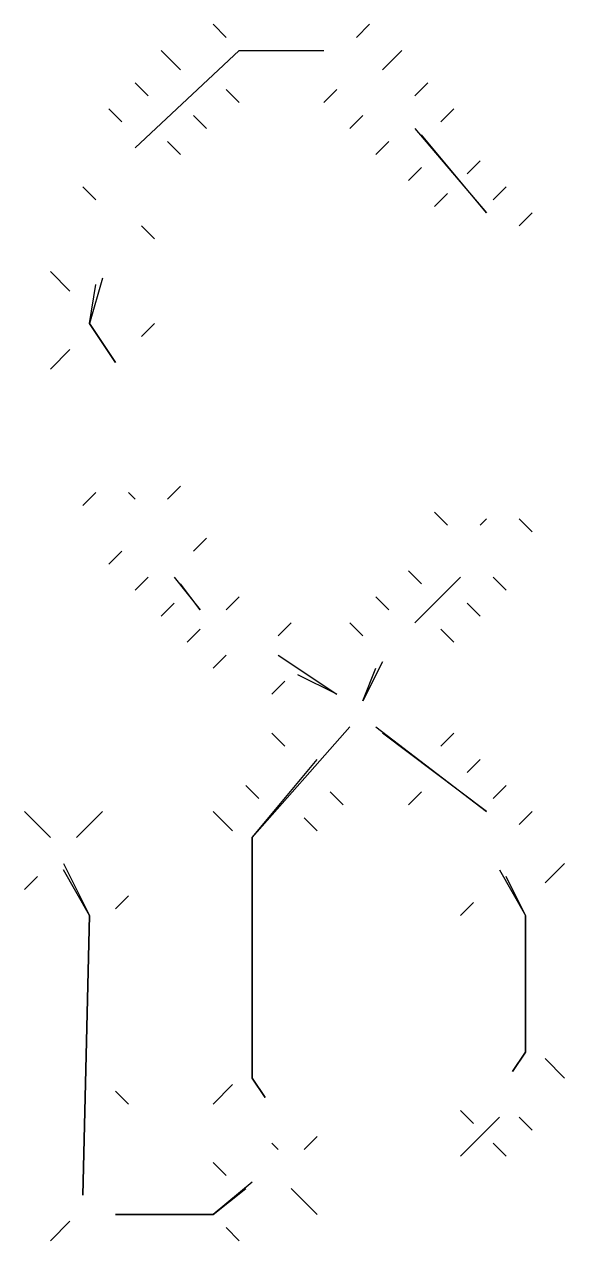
# Model space of a CAD drawing. Extents: x 1 to 2775, y -31 to 2075.
# Drawn here: x 988.83 to 1002.67, y 1608.5 to 1639.67 of the extents above; entities that cross this region are included whole.
import ezdxf

# ---------------------------------------------------------------- set-up
doc = ezdxf.new("R2010")
doc.units = 0
doc.layers.add('LINEWORK', color=4, linetype='CONTINUOUS')

msp = doc.modelspace()

# ---------------------------------------------------------------- linework, layer by layer
at = {"layer": 'LINEWORK'}
for points in [[(993.6667, 1639.6667), (994, 1639.3333)], [(997.6667, 1639.6667), (997.3333, 1639.3333)], [(994.3333, 1639), (991.6667, 1636.5), (994.3333, 1639), (996.5, 1639)], [(992.3333, 1639), (992.8333, 1638.5)], [(998.5, 1639), (998, 1638.5)], [(991.6667, 1638.1667), (992, 1637.8333)], [(999.1667, 1638.1667), (998.8333, 1637.8333)], [(994, 1638), (994.3333, 1637.6667)], [(996.8333, 1638), (996.5, 1637.6667)], [(991, 1637.5), (991.3333, 1637.1667)], [(999.8333, 1637.5), (999.5, 1637.1667)], [(993.1667, 1637.3333), (993.5, 1637)], [(997.5, 1637.3333), (997.1667, 1637)], [(998.8333, 1637), (1000.6667, 1634.8333), (999, 1636.8333)], [(992.5, 1636.6667), (992.8333, 1636.3333)], [(998.1667, 1636.6667), (997.8333, 1636.3333)], [(999, 1636), (998.6667, 1635.6667)], [(1000.5, 1636.1667), (1000.1667, 1635.8333)], [(990.3333, 1635.5), (990.6667, 1635.1667)], [(999.6667, 1635.3333), (999.3333, 1635)], [(1001.1667, 1635.5), (1000.8333, 1635.1667)], [(1001.8333, 1634.8333), (1001.5, 1634.5)], [(991.8333, 1634.5), (992.1667, 1634.1667)], [(989.5, 1633.3333), (990, 1632.8333)], [(990.8333, 1633.1667), (990.5, 1632), (991.1667, 1631), (990.5, 1632), (990.6667, 1633)], [(992.1667, 1632), (991.8333, 1631.6667)], [(990, 1631.3333), (989.5, 1630.8333)], [(990.6667, 1627.6667), (990.3333, 1627.3333)], [(991.5, 1627.6667), (991.6667, 1627.5)], [(992.8333, 1627.8333), (992.5, 1627.5)], [(999.3333, 1627.1667), (999.6667, 1626.8333)], [(1000.6667, 1627), (1000.5, 1626.8333)], [(1001.5, 1627), (1001.8333, 1626.6667)], [(993.5, 1626.5), (993.1667, 1626.1667)], [(991.3333, 1626.1667), (991, 1625.8333)], [(998.6667, 1625.6667), (999, 1625.3333)], [(992, 1625.5), (991.6667, 1625.1667)], [(992.6667, 1625.5), (993.3333, 1624.6667), (992.8333, 1625.3333)], [(1000, 1625.5), (998.8333, 1624.3333)], [(1000.8333, 1625.5), (1001.1667, 1625.1667)], [(992.6667, 1624.8333), (992.3333, 1624.5)], [(994.3333, 1625), (994, 1624.6667)], [(997.8333, 1625), (998.1667, 1624.6667)], [(1000.1667, 1624.8333), (1000.5, 1624.5)], [(993.3333, 1624.1667), (993, 1623.8333)], [(995.6667, 1624.3333), (995.3333, 1624)], [(997.1667, 1624.3333), (997.5, 1624)], [(999.5, 1624.1667), (999.8333, 1623.8333)], [(994, 1623.5), (993.6667, 1623.1667)], [(995.3333, 1623.5), (996.8333, 1622.5), (995.8333, 1623)], [(998, 1623.3333), (997.5, 1622.3333), (997.8333, 1623.1667)], [(995.5, 1622.8333), (995.1667, 1622.5)], [(997.1667, 1621.6667), (994.6667, 1618.8333), (994.6667, 1612.6667), (995, 1612.1667), (994.6667, 1612.6667), (994.6667, 1618.8333), (996.3333, 1620.8333)], [(997.8333, 1621.6667), (1000.6667, 1619.5), (998, 1621.5)], [(995.1667, 1621.5), (995.5, 1621.1667)], [(999.8333, 1621.5), (999.5, 1621.1667)], [(1000.5, 1620.8333), (1000.1667, 1620.5)], [(994.5, 1620.1667), (994.8333, 1619.8333)], [(1001.1667, 1620.1667), (1000.8333, 1619.8333)], [(996.6667, 1620), (997, 1619.6667)], [(999, 1620), (998.6667, 1619.6667)], [(988.8333, 1619.5), (989.5, 1618.8333)], [(990.8333, 1619.5), (990.1667, 1618.8333)], [(993.6667, 1619.5), (994.1667, 1619)], [(1001.8333, 1619.5), (1001.5, 1619.1667)], [(996, 1619.3333), (996.3333, 1619)], [(989.8333, 1618.1667), (990.5, 1616.8333), (990.3333, 1609.6667), (990.5, 1616.8333), (989.8333, 1618)], [(1001, 1618), (1001.6667, 1616.8333), (1001.6667, 1613.3333), (1001.3333, 1612.8333), (1001.6667, 1613.3333), (1001.6667, 1616.8333), (1001.1667, 1617.8333)], [(1002.6667, 1618.1667), (1002.1667, 1617.6667)], [(989.1667, 1617.8333), (988.8333, 1617.5)], [(991.5, 1617.3333), (991.1667, 1617)], [(1000.3333, 1617.1667), (1000, 1616.8333)], [(1002.1667, 1613.1667), (1002.6667, 1612.6667)], [(991.1667, 1612.3333), (991.5, 1612)], [(994.1667, 1612.5), (993.6667, 1612)], [(1000, 1611.8333), (1000.3333, 1611.5)], [(1001, 1611.6667), (1000, 1610.6667)], [(1001.5, 1611.6667), (1001.8333, 1611.3333)], [(996.3333, 1611.1667), (996, 1610.8333)], [(995.1667, 1611), (995.3333, 1610.8333)], [(1000.8333, 1611), (1001.1667, 1610.6667)], [(993.6667, 1610.5), (994, 1610.1667)], [(994.6667, 1610), (993.6667, 1609.1667), (991.1667, 1609.1667), (993.6667, 1609.1667), (994.5, 1609.8333)], [(995.6667, 1609.8333), (996.3333, 1609.1667)], [(990, 1609), (989.5, 1608.5)], [(994, 1608.8333), (994.3333, 1608.5)]]:
    msp.add_lwpolyline(points, dxfattribs=at)

doc.saveas('drawing.dxf')
